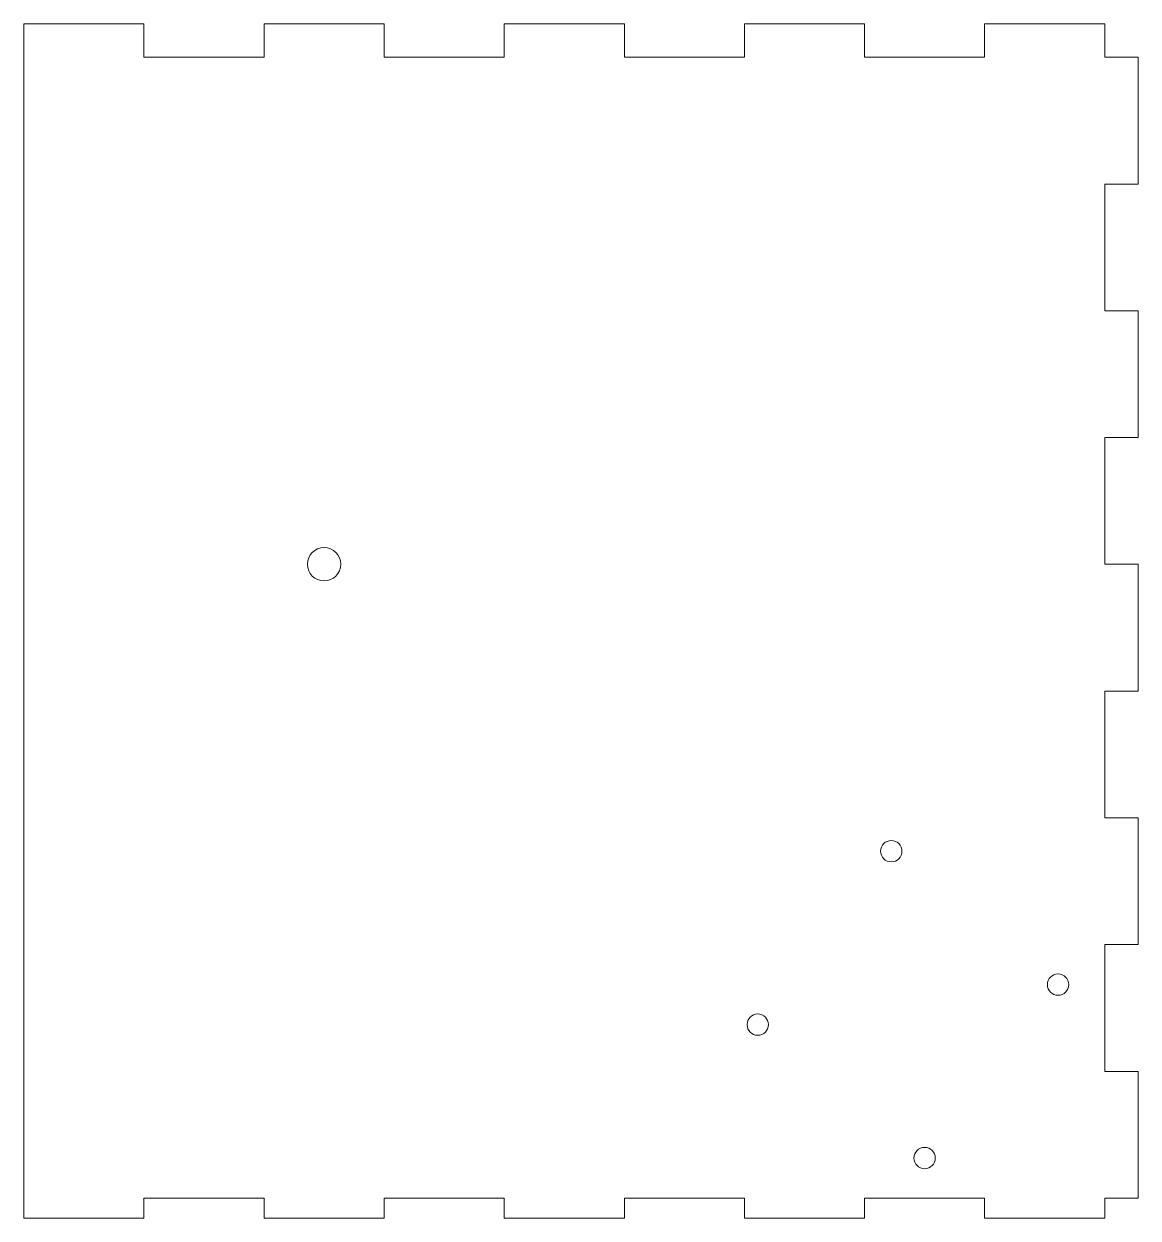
# Model space of a CAD drawing. Header units: millimetres. Extents: x 0 to 167, y 0 to 179.
import ezdxf

# ---------------------------------------------------------------- set-up
doc = ezdxf.new("R2010")
doc.units = ezdxf.units.MM
doc.layers.get('0').update_dxf_attribs({"lineweight": 0})

msp = doc.modelspace()

# ---------------------------------------------------------------- linework, layer by layer
at = {"color": 1, "true_color": 0xff0000}
for p, q in [((18, 179), (0, 179)), ((0, 179), (0, 0)), ((18, 174), (18, 179)), ((54, 179), (36, 179)), ((36, 179), (36, 174)), ((54, 174), (54, 179)), ((90, 179), (72, 179)), ((72, 179), (72, 174)), ((90, 174), (90, 179)), ((126, 179), (108, 179)), ((108, 179), (108, 174)), ((126, 174), (126, 179)), ((162, 179), (144, 179)), ((144, 179), (144, 174)), ((162, 174), (162, 179)), ((36, 174), (18, 174)), ((72, 174), (54, 174)), ((108, 174), (90, 174)), ((144, 174), (126, 174)), ((167, 174), (162, 174)), ((167, 155), (167, 174)), ((162, 136), (162, 155)), ((162, 155), (167, 155)), ((167, 136), (162, 136)), ((167, 117), (167, 136)), ((162, 98), (162, 117)), ((162, 117), (167, 117)), ((167, 98), (162, 98)), ((167, 79), (167, 98)), ((162, 60), (162, 79)), ((162, 79), (167, 79)), ((167, 60), (162, 60)), ((167, 41), (167, 60)), ((162, 22), (162, 41)), ((162, 41), (167, 41)), ((167, 22), (162, 22)), ((167, 3), (167, 22)), ((18, 0), (18, 3)), ((18, 3), (36, 3)), ((36, 3), (36, 0)), ((54, 0), (54, 3)), ((54, 3), (72, 3)), ((72, 3), (72, 0)), ((90, 0), (90, 3)), ((90, 3), (108, 3)), ((108, 3), (108, 0)), ((126, 0), (126, 3)), ((126, 3), (144, 3)), ((144, 3), (144, 0)), ((162, 0), (162, 3)), ((162, 3), (167, 3)), ((0, 0), (18, 0)), ((36, 0), (54, 0)), ((72, 0), (90, 0)), ((108, 0), (126, 0)), ((144, 0), (162, 0))]:
    msp.add_line(p, q, dxfattribs=at)
for centre, radius in [((45, 98), 2.5), ((130, 55), 1.6), ((155, 35), 1.6), ((110, 29), 1.6), ((135, 9), 1.6)]:
    msp.add_circle(centre, radius, dxfattribs=at)

doc.saveas('drawing.dxf')
